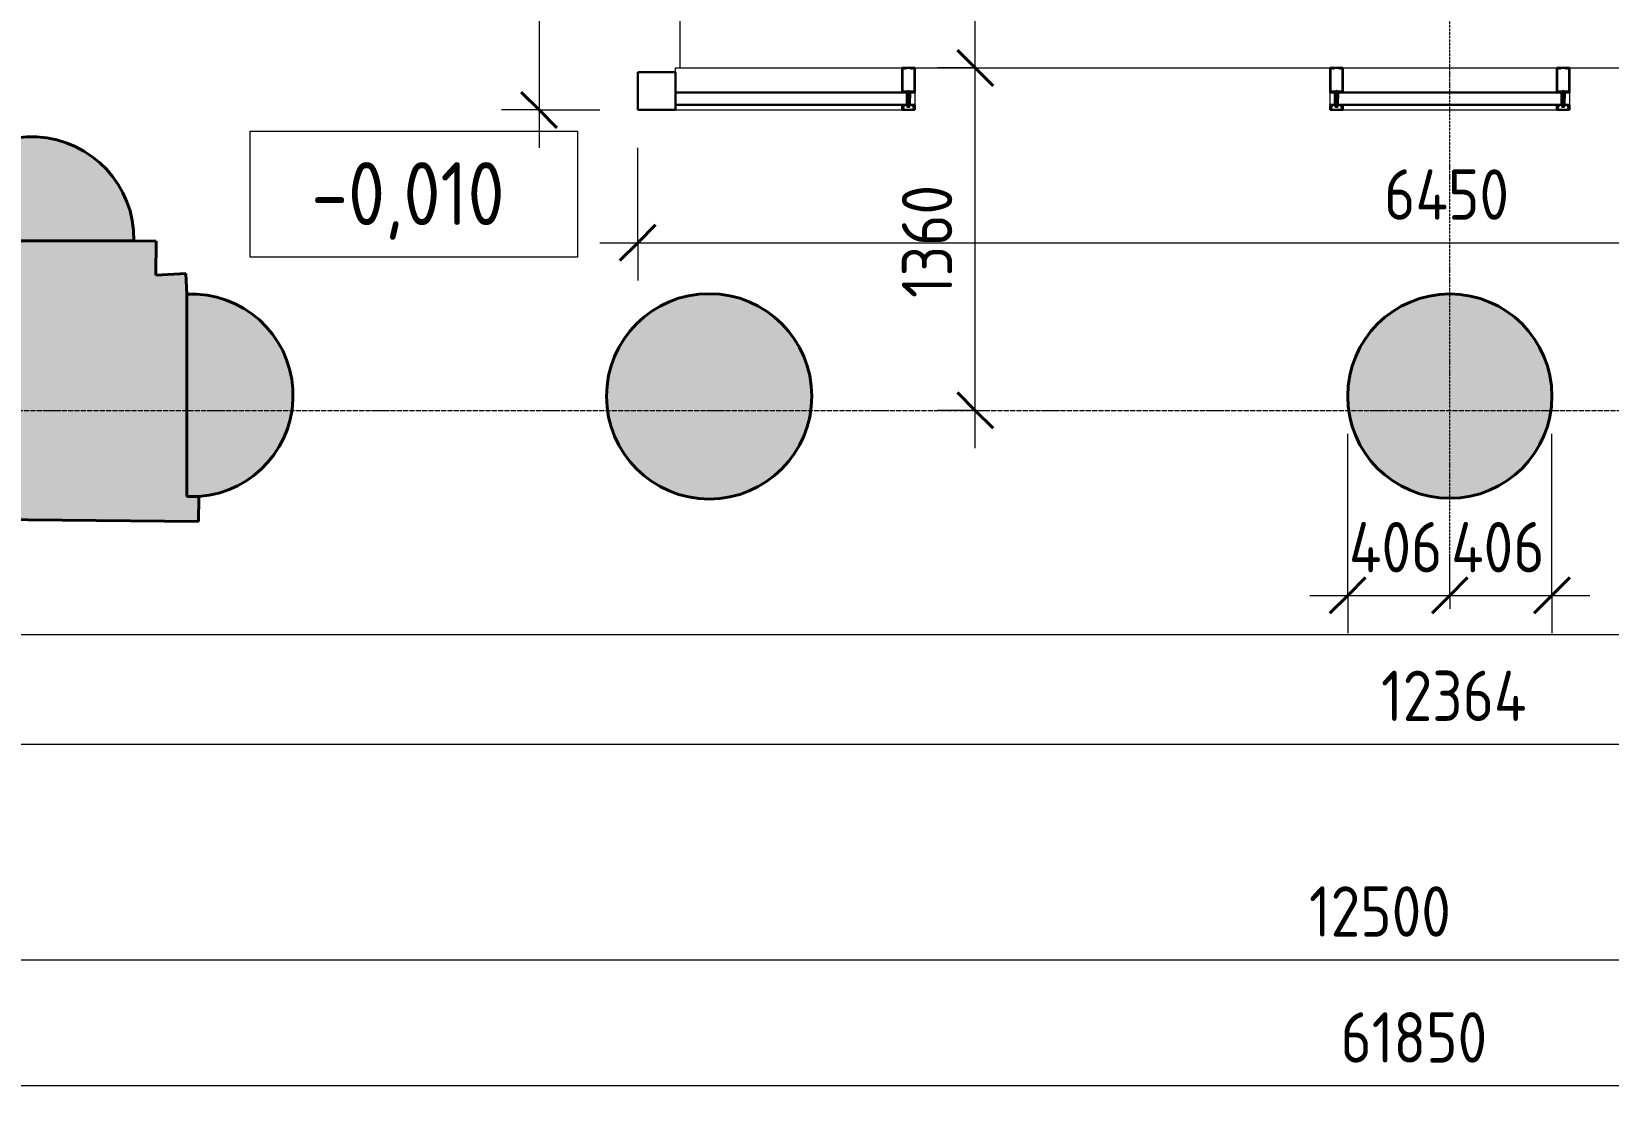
# Model space of a CAD drawing. Header units: millimetres. Extents: x -11886 to 68941, y -8130 to 45506.
# Drawn here: x 19490 to 25752, y -4595 to -339 of the extents above; entities that cross this region are included whole.
import ezdxf

# ---------------------------------------------------------------- set-up
doc = ezdxf.new("R2010")
doc.units = ezdxf.units.MM
doc.linetypes.add('ADSK_Линия сетки', pattern=[25, 20, -2.5, 0, -2.5])
doc.linetypes.add('ADSK_Осевая', pattern=[14, 10, -2, 0, -2])
for name, color, linetype, lineweight in [('Аннотация', 7, 'Continuous', 9), ('Витраж', 7, 'Continuous', 18), ('Оси', 7, 'Continuous', 9), ('Отметки', 7, 'Continuous', 9), ('Панели витража', 7, 'Continuous', 18), ('Перекрытие', 7, 'Continuous', 18), ('Размеры', 7, 'Continuous', 9), ('Размеры-100', 7, 'Continuous', 9), ('Стены', 7, 'Continuous', 18), ('Узлы', 7, 'Continuous', 18)]:
    doc.layers.add(name, color=color, linetype=linetype, lineweight=lineweight)
doc.layers.add('Линии', color=7, linetype='Continuous', lineweight=9, true_color=0x00a600)
doc.layers.add('Стены разрез', color=7, linetype='Continuous', lineweight=40, true_color=0xbb5389)
doc.styles.add('GOST Common_1', font='GOST_Common.ttf', dxfattribs={"width": 0.9, "height": 200})
doc.styles.add('GOST Common_2', font='GOST_Common.ttf', dxfattribs={"width": 0.9, "height": 250})
doc.dimstyles.new('ADSK_Основной_2_мм_Округление_до_1_мм', dxfattribs={"dimscale": 304.8, "dimtxt": 201.142999, "dimasz": 0.463911, "dimexe": 0.492126, "dimexo": 0.492126, "dimgap": 0.098425, "dimtad": 1, "dimdec": 0, "dimdsep": 46, "dimtxsty": 'GOST Common_1', "dimblk1": 'OBLIQUE', "dimblk2": 'OBLIQUE', "dimsah": 1, "dimcen": 0.09, "dimdle": 0.492126, "dimazin": 2, "dimtfac": 1, "dimtdec": 4, "dimtix": 1, "dimtmove": 0, "dimatfit": 3, "dimfxl": 1, "dimtvp": 1, "dimtolj": 1, "dimtzin": 0, "dimlwd": 20, "dimlwe": 20, "dimarcsym": 2})
doc.dimstyles.new('ADSK_Основной_2_мм_Округление_до_1_мм_3', dxfattribs={"dimscale": 304.8, "dimtxt": 201.142999, "dimasz": 0.463911, "dimexe": 0.492126, "dimexo": 0.492126, "dimgap": 0.098425, "dimtad": 1, "dimdec": 0, "dimdsep": 46, "dimtxsty": 'GOST Common_1', "dimblk1": 'OBLIQUE', "dimblk2": 'OBLIQUE', "dimsah": 1, "dimcen": 0.09, "dimdle": 0.492126, "dimazin": 2, "dimtfac": 1, "dimtdec": 4, "dimtix": 1, "dimtmove": 0, "dimatfit": 3, "dimfxl": 1, "dimtvp": 1, "dimtolj": 1, "dimtzin": 0, "dimlwd": 20, "dimlwe": 20, "dimarcsym": 2})

# ---------------------------------------------------------------- blocks, each defined once
blk = doc.blocks.new('Портик главного входа - Портик главного входа-658663-01 План 1-го этажа кладочный')
at = {"layer": 'Стены', "true_color": 0xc0c0c0}
h = blk.add_hatch(color=9, dxfattribs=at)
h.paths.add_polyline_path([(22181.3, -2195.1), (22252.1, -2188.9), (22320.7, -2170.5), (22385.1, -2140.5), (22443.3, -2099.7), (22493.5, -2049.5), (22534.3, -1991.3), (22564.3, -1926.9), (22582.7, -1858.3), (22588.9, -1787.5), (22582.7, -1716.7), (22564.3, -1648.1), (22534.2, -1583.6), (22493.5, -1525.5), (22443.3, -1475.3), (22385.1, -1434.5), (22320.7, -1404.5), (22252.1, -1386.1), (22181.3, -1379.9), (22110.5, -1386.1), (22041.9, -1404.5), (21977.5, -1434.5), (21919.3, -1475.3), (21869.1, -1525.5), (21828.3, -1583.7), (21798.3, -1648.1), (21779.9, -1716.7), (21773.7, -1787.5), (21779.9, -1858.3), (21798.3, -1926.9), (21828.3, -1991.3), (21869.1, -2049.5), (21919.3, -2099.7), (21977.5, -2140.5), (22041.9, -2170.5), (22110.5, -2188.9)])
h.paths.add_polyline_path([(25122.4, -2192.3), (25192.9, -2186.2), (25261.2, -2167.9), (25325.3, -2138), (25383.2, -2097.4), (25433.2, -2047.4), (25473.7, -1989.5), (25503.6, -1925.4), (25521.9, -1857.1), (25528.1, -1786.7), (25521.9, -1716.2), (25503.6, -1647.9), (25473.6, -1583.6), (25433.2, -1525.9), (25383.2, -1475.9), (25325.3, -1435.4), (25261.2, -1405.5), (25192.9, -1387.2), (25122.4, -1381), (25052, -1387.2), (24983.7, -1405.5), (24919.6, -1435.4), (24861.7, -1475.9), (24811.7, -1525.9), (24771.1, -1583.9), (24741.3, -1647.9), (24723, -1716.2), (24716.8, -1786.7), (24723, -1857.1), (24741.3, -1925.4), (24771.1, -1989.5), (24811.7, -2047.4), (24861.7, -2097.4), (24919.6, -2138), (24983.7, -2167.9), (25052, -2186.2)])
h.paths.add_polyline_path([(28159.7, -2192.2), (28230.4, -2186), (28298.9, -2167.6), (28363.3, -2137.6), (28421.4, -2096.9), (28471.6, -2046.8), (28512.3, -1988.6), (28542.3, -1924.3), (28560.7, -1855.7), (28566.8, -1785), (28560.7, -1714.3), (28542.3, -1645.8), (28512.3, -1581.5), (28471.6, -1523.3), (28421.4, -1473.2), (28363.3, -1432.4), (28298.9, -1402.5), (28230.4, -1384.1), (28159.7, -1377.9), (28089, -1384.1), (28020.4, -1402.5), (27956.1, -1432.4), (27898, -1473.2), (27847.8, -1523.3), (27806.1, -1583.6), (27776.5, -1647.9), (27758.7, -1714.3), (27752.5, -1785), (27758.7, -1855.7), (27777.6, -1925.4), (27807.1, -1988.6), (27847.8, -2046.8), (27898, -2096.9), (27956.1, -2137.6), (28020.4, -2167.6), (28089, -2186)])
h.paths.add_polyline_path([(30184.6, -2189.9), (30184.6, -1372.4), (30157.5, -1372.4), (30088.4, -1382.7), (30021.9, -1404.7), (29960.1, -1437.7), (29904.9, -1480.7), (29857.8, -1532.5), (29820.2, -1591.5), (29793.3, -1656.1), (29777.7, -1724.4), (29774, -1794.3), (29782.3, -1863.8), (29802.4, -1930.9), (29833.5, -1993.6), (29874.9, -2050), (29925.3, -2098.6), (29983.2, -2137.9), (30047, -2166.7), (30114.8, -2184.2), (30184.2, -2189.9)])
h.paths.add_polyline_path([(20106.4, -2185.3), (20154.9, -2185.3), (20223.7, -2174.4), (20289.6, -2151.7), (20350.6, -2118.1), (20404.9, -2074.4), (20450.9, -2022), (20487.1, -1962.4), (20512.5, -1897.5), (20526.4, -1829.2), (20528.2, -1759.6), (20518, -1690.6), (20496, -1624.4), (20463, -1563.1), (20419.9, -1508.3), (20368, -1461.8), (20308.9, -1425), (20244.2, -1398.9), (20176.1, -1384.4), (20106.4, -1381.8), (20106.4, -2022)])
h.paths.add_polyline_path([(19510.9, -1170.1), (19896.6, -1170.1), (19892, -1101), (19875.6, -1033.6), (19848, -970), (19809.9, -912), (19762.6, -861.3), (19707.3, -819.5), (19645.7, -787.6), (19579.6, -766.7), (19510.9, -757.4), (19441.6, -759.9), (19373.8, -774.1), (19309.3, -799.7), (19250.1, -835.9), (19198, -881.6), (19154.4, -935.5), (19120.6, -996), (19097.7, -1061.5), (19086.1, -1129.8), (19086.1, -1170.1), (19441.6, -1170.1)])
h.paths.add_polyline_path([(30823.7, -1168), (31215.2, -1168), (31214.5, -1065.9), (31197, -1000.7), (31167.7, -936.9), (31128.2, -878.9), (31079.5, -828.2), (31023, -786.5), (30960.4, -754.8), (30893.3, -733.9), (30823.7, -724.6), (30753.5, -727.1), (30684.7, -741.3), (30619.2, -766.8), (30558.9, -802.8), (30505.5, -848.5), (30460.5, -902.4), (30425.2, -963.1), (30400.4, -1028.8), (30387.1, -1097.8), (30385.4, -1168), (30753.5, -1168)])
h.paths.add_polyline_path([(30758.4, 1304.5), (30824.8, 1315.5), (30888.3, 1337.8), (30947.1, 1370.6), (30999.3, 1413.1), (31043.5, 1463.9), (31078.3, 1521.5), (31103.9, 1590.2), (31116, 1650.2), (31117.7, 1717.5), (31204.8, 1717.5), (31205.3, 1910.8), (30304, 1921.5), (30313.9, 1754.8), (30320.7, 1698.8), (30333.2, 1643.7), (30351.3, 1590.2), (30374.7, 1527.1), (30408.5, 1468.9), (30451.9, 1417.5), (30503.5, 1374.2), (30561.7, 1340.4), (30624.9, 1317.1), (30691.1, 1305)])
h.paths.add_polyline_path([(19485.5, 1312.4), (19554.9, 1313.8), (19623, 1326.9), (19687.8, 1351.5), (19747.5, 1386.8), (19800.4, 1431.7), (19844.8, 1484.9), (19879.6, 1544.9), (19903.6, 1610), (19916.2, 1678.2), (19917, 1747.5), (19911.5, 1928.7), (19074.2, 1926.8), (19071.5, 1731.8), (19106.3, 1731.3), (19109.9, 1662), (19125.2, 1594.4), (19151.8, 1530.3), (19188.9, 1471.7), (19235.5, 1420.3), (19290.1, 1377.6), (19351.2, 1344.8), (19417, 1322.8)])
h = blk.add_hatch(color=9, dxfattribs=at)
h.paths.add_polyline_path([(20153.8, -2284.8), (20153.8, -2185.3), (20106.4, -2185.3), (20106.4, -1381.8), (20102.4, -1300.2), (19983.4, -1306.2), (19985.8, -1171.8), (19848, -1170.1), (19086.1, -1170.1), (19086.1, -1129.8), (18983.6, -1128.9), (18972.6, -2271.8), (20106.4, -2284.2)])
h.paths.add_polyline_path([(31336.4, -2265.7), (31336.4, -2265.6), (31313.8, -1065.9), (31215.2, -1068.6), (31215.2, -1168), (30321.9, -1169.1), (30303.6, -1169.4), (30305.7, -1289.8), (30157.5, -1289.9), (30157.6, -1372.4), (30184.6, -1372.4), (30184.6, -2260.3), (31215.2, -2265.1)])
at = {"layer": 'Стены разрез'}
for p, q in [((19896.6, -1170.1), (19086.1, -1170.1)), ((19086.1, -1170.1), (19896.6, -1170.1)), ((19985.8, -1171.8), (19896.6, -1170.1)), ((19983.4, -1306.2), (19985.8, -1171.8)), ((20102.4, -1300.2), (19983.4, -1306.2)), ((20106.4, -1381.8), (20102.4, -1300.2)), ((20106.4, -2185.3), (20106.4, -1381.8)), ((20106.4, -1381.8), (20106.4, -2185.3)), ((20154.9, -2185.3), (20106.4, -2185.3)), ((20106.4, -2185.3), (20154.9, -2185.3)), ((20153.8, -2284.8), (20154.9, -2185.3)), ((18972.6, -2271.8), (20153.8, -2284.8))]:
    blk.add_line(p, q, dxfattribs=at)
for centre, radius, start, end in [((19490.8, -1162.8), 406, 358.96666, 175.34079), ((20126.4, -1783.8), 402.5, 274.04885, 92.8494), ((22181.3, -1787.5), 407.6, 0, 180), ((25122.4, -1786.7), 405.6, 0, 180), ((22181.3, -1787.5), 407.6, 180, 360), ((25122.4, -1786.7), 405.6, 180, 360)]:
    blk.add_arc(centre, radius, start, end, dxfattribs=at)
blk = doc.blocks.new('Системная панель - ADSK_Cтеклопакет_50мм-1796305-01 План 1-го этажа кладочный')
at = {"layer": 'Панели витража', "lineweight": 30}
for p, q in [((448.8125, 25), (-448.8125, 25)), ((-448.8125, 25), (-448.8125, -25)), ((448.8125, -25), (448.8125, 25)), ((-448.8125, -25), (448.8125, -25))]:
    blk.add_line(p, q, dxfattribs=at)
blk = doc.blocks.new('Прямоугольный импост - 50х167мм-1796303-01 План 1-го этажа кладочный')
at = {"layer": 'Витраж'}
for p, q in [((24697.4, -483.5), (25547.4, -483.5)), ((24647.4, -630.5), (24647.4, -580.5)), ((25597.4, -580.5), (25597.4, -630.5)), ((24697.4, -650.5), (25547.4, -650.5))]:
    blk.add_line(p, q, dxfattribs=at)
blk = doc.blocks.new('Прямоугольный импост - 50х167-1638810-01 План 1-го этажа кладочный')
at = {"layer": 'Узлы'}
for p, q in [((-25, 122.5), (-25, 25.5)), ((25, 122.5), (-25, 122.5)), ((-22.5, 28), (-22.5, 120)), ((-22.5, 120), (-17.6, 120)), ((-16.1, 118.4), (-16.1, 116.9)), ((-16.1, 116.9), (-10.2, 116.9)), ((-10.2, 116.9), (-10.2, 118.4)), ((-8.6, 120), (8.6, 120)), ((10.2, 118.4), (10.2, 116.9)), ((10.2, 116.9), (16.1, 116.9)), ((16.1, 116.9), (16.1, 118.4)), ((17.6, 120), (22.5, 120)), ((22.5, 120), (22.5, 28)), ((25, 25.5), (25, 122.5)), ((-25, 25.5), (-18.1, 25.5)), ((-21, 28), (-22.5, 28)), ((-21, 31.1), (-21, 28)), ((-4.1, 31.8), (-20.2, 31.8)), ((-17.2, 29.3), (-15.8, 29.3)), ((-15, 25.5), (-11.8, 25.5)), ((-11, 26.3), (-11, 28.5)), ((-10.5, 29.3), (-10.5, 27.4)), ((-10.2, 29.3), (-5.9, 29.3)), ((-9.7, 26.7), (-8, 26.7)), ((-8, 26.7), (-8, 2.5)), ((-8, -19.1), (-8, 0)), ((-7.7, 2.2), (-6.7, 2.2)), ((-6.7, 0.3), (-7.7, 0.3)), ((-6.4, 2), (-6.4, 0.6)), ((-5.4, 5.1), (-5.4, 27.8)), ((-3.5, 5.1), (-5.4, 5.1)), ((-5.1, 28.5), (-5.1, 26.3)), ((-4.3, 25.5), (-0.8, 25.5)), ((-2.6, 28.8), (-2.6, 30.3)), ((2.6, 28.8), (-2.6, 28.8)), ((-2.5, -1.3), (-1.1, 4.3)), ((-0.8, 25.5), (0, 26.3)), ((0, 26.3), (0.8, 25.5)), ((0.8, 25.5), (4.3, 25.5)), ((1.1, 4.3), (2.5, -1.3)), ((2.6, 30.3), (2.6, 28.8)), ((5.4, 5.1), (3.5, 5.1)), ((20.2, 31.8), (4.1, 31.8)), ((5.1, 26.3), (5.1, 28.5)), ((5.4, 27.8), (5.4, 5.1)), ((5.9, 29.3), (10.2, 29.3)), ((6.4, 0.6), (6.4, 2)), ((6.7, 2.2), (7.7, 2.2)), ((7.7, 0.3), (6.7, 0.3)), ((8, 2.5), (8, 26.7)), ((8, 26.7), (9.7, 26.7)), ((8, -19.1), (8, 0)), ((10.5, 27.4), (10.5, 29.3)), ((11, 28.5), (11, 26.3)), ((11.8, 25.5), (15, 25.5)), ((15.8, 29.3), (17.2, 29.3)), ((18.1, 25.5), (25, 25.5)), ((21, 28), (21, 31.1)), ((22.5, 28), (21, 28)), ((-25, -25), (-25, -29.7)), ((-25, -32.3), (-25, -44.5)), ((-25, -44.5), (25, -44.5)), ((-22.4, -24.5), (-24.5, -24.5)), ((-24.2, -30.5), (-23.2, -30.5)), ((-23.7, -43.2), (-23.7, -32.8)), ((-23.7, -32.8), (-23, -32.8)), ((-8.4, -43.2), (-23.7, -43.2)), ((-23, -30.7), (-23.5, -30.7)), ((-22.8, -33), (-20.1, -37.6)), ((-19.3, -28.3), (-21.5, -28.3)), ((-19.9, -33.9), (-19.9, -30.5)), ((-19.9, -30.5), (-17, -30.5)), ((-18.4, -36.6), (-19.9, -33.9)), ((-5.7, -24.5), (-18.4, -24.5)), ((-15.5, -29), (-15.5, -27)), ((-15.5, -27), (-8.3, -27)), ((0, -43), (-8.4, -43.2)), ((-8.3, -27), (-7.6, -27.7)), ((-6.9, -19.1), (-8, -19.1)), ((-0.4, -27.7), (-7.6, -27.7)), ((-6.9, -19.1), (-6.6, -19.5)), ((-6.6, -19.5), (-6.2, -19.1)), ((-6.2, -19.1), (-4.3, -19.1)), ((-5.3, -24.1), (-5.7, -24.5)), ((-5, -24.5), (-5.3, -24.1)), ((5, -24.5), (-5, -24.5)), ((-2.4, -0.9), (-4.9, -3.8)), ((-4.9, -3.8), (-4.9, -19.1)), ((-4.9, -3.8), (4.9, -3.8)), ((-4.3, -19.1), (-3.9, -19.5)), ((-3.9, -19.5), (-3.6, -19.1)), ((-3.6, -19.1), (-2.5, -19.1)), ((-2.5, -19.1), (-2.5, -1.1)), ((2.4, -0.9), (-2.4, -0.9)), ((-0.4, -27.7), (0, -27.3)), ((0, -27.3), (0.4, -27.7)), ((15.9, -43.2), (0, -43)), ((7.6, -27.7), (0.4, -27.7)), ((4.9, -3.8), (2.4, -0.9)), ((2.5, -1.3), (2.5, -19.1)), ((2.5, -19.1), (3.6, -19.1)), ((3.6, -19.1), (3.9, -19.5)), ((3.9, -19.5), (4.3, -19.1)), ((4.3, -19.1), (6.2, -19.1)), ((4.9, -3.8), (4.9, -19.1)), ((5.3, -24.1), (5, -24.5)), ((5.7, -24.5), (5.3, -24.1)), ((18.4, -24.5), (5.7, -24.5)), ((6.2, -19.1), (6.6, -19.5)), ((6.6, -19.5), (6.9, -19.1)), ((8, -19.1), (6.9, -19.1)), ((7.6, -27.7), (8.3, -27)), ((8.3, -27), (15.5, -27)), ((15.5, -27), (15.5, -29)), ((23.7, -43.2), (15.9, -43.2)), ((17, -30.5), (19.9, -30.5)), ((18, -27), (18, -26.8)), ((19.9, -33.9), (18.4, -36.6)), ((21.5, -28.3), (19.3, -28.3)), ((19.9, -30.5), (19.9, -33.9)), ((20.1, -37.6), (22.8, -33)), ((24.5, -24.5), (22.4, -24.5)), ((22.8, -26.8), (22.8, -27)), ((23.5, -30.7), (23, -30.7)), ((23, -32.8), (23.7, -32.8)), ((23.2, -30.5), (24.2, -30.5)), ((23.7, -32.8), (23.7, -43.2)), ((25, -29.7), (25, -25)), ((25, -44.5), (25, -32.3))]:
    blk.add_line(p, q, dxfattribs=at)
at = {"layer": 'Узлы', "lineweight": 9}
for p, q in [((0, 33.9), (-2.4, 31.5)), ((-2.4, 31.5), (-2.4, -0.9)), ((2.4, 31.5), (0, 33.9)), ((2.4, -0.9), (2.4, 31.5)), ((-8, -24.5), (-8, -19.1)), ((-6.3, -28.7), (-6.3, -27.7)), ((6.4, -28.7), (-6.3, -28.7)), ((-5.2, -32.2), (-5.2, -28.7)), ((-5.1, -32.3), (5.1, -32.3)), ((3.9, -33.1), (-3.9, -33.1)), ((-2.6, -32.2), (-2.6, -28.7)), ((-2.5, -19.1), (-2.5, -24.5)), ((2.5, -19.1), (2.5, -24.5)), ((2.6, -32.2), (2.6, -28.7)), ((5.2, -32.2), (5.2, -28.7)), ((6.4, -27.7), (6.4, -28.7)), ((8, -19.1), (8, -24.5))]:
    blk.add_line(p, q, dxfattribs=at)
at = {"layer": 'Узлы'}
for centre, radius, start, end in [((-17.6, 118.4), 1.52, 0, 90), ((-8.6, 118.4), 1.52, 90, 180), ((8.6, 118.4), 1.52, 0, 90), ((17.6, 118.4), 1.52, 90, 180), ((-20.2, 31.1), 0.762, 90, 180), ((-17.2, 28), 1.27, 90, 180), ((-16.2, 27.8), 2.29, 180, 225.18969), ((-18.1, 25.9), 0.381, 270, 45.18969), ((-15.8, 28), 1.27, 0, 90), ((-15, 25.9), 0.381, 134.81031, 270), ((-16.9, 27.8), 2.29, 314.81031, 0), ((-11.8, 26.3), 0.762, 270, 0), ((-10.2, 28.5), 0.762, 90, 180), ((-9.7, 27.4), 0.762, 180, 270), ((-7.7, 2.5), 0.254, 180, 270), ((-7.7, 0), 0.254, 90, 180), ((-6.9, 27.8), 1.52, 360, 90), ((-6.7, 2), 0.254, 360, 90), ((-6.7, 0.6), 0.254, 270, 360), ((-5.9, 28.5), 0.762, 0, 90), ((-4.3, 26.3), 0.762, 180, 270), ((-4.1, 30.3), 1.52, 360, 90), ((0, 4), 3.63, 17.50636, 162.49364), ((0, 4), 1.09, 15, 165), ((4.1, 30.3), 1.52, 90, 180), ((4.3, 26.3), 0.762, 270, 0), ((5.9, 28.5), 0.762, 90, 180), ((6.9, 27.8), 1.52, 90, 180), ((6.7, 2), 0.254, 90, 180), ((6.7, 0.6), 0.254, 180, 270), ((7.7, 2.5), 0.254, 270, 0), ((7.7, 0), 0.254, 0, 90), ((9.7, 27.4), 0.762, 270, 0), ((10.2, 28.5), 0.762, 0, 90), ((11.8, 26.3), 0.762, 180, 270), ((15.8, 28), 1.27, 90, 180), ((16.9, 27.8), 2.29, 180, 225.18969), ((15, 25.9), 0.381, 270, 45.18969), ((17.2, 28), 1.27, 0, 90), ((18.1, 25.9), 0.381, 134.81031, 270), ((16.2, 27.8), 2.29, 314.81031, 0), ((20.2, 31.1), 0.762, 0, 90), ((-24.5, -25), 0.508, 90, 180), ((-24.2, -29.7), 0.762, 180, 270), ((-23.5, -32.3), 1.52, 90, 180), ((-23.2, -31.8), 1.27, 288.66292, 90), ((-23, -31.8), 1.02, 270, 90), ((-20.5, -26.8), 2.29, 134.81031, 180), ((-21.5, -27), 1.27, 180, 270), ((-22.4, -24.9), 0.381, 314.81031, 90), ((-19.3, -37.1), 1.02, 210, 30), ((-19.3, -27), 1.27, 270, 0), ((-18.4, -24.9), 0.381, 90, 225.18969), ((-20.3, -26.8), 2.29, 0, 45.18969), ((-17, -29), 1.52, 270, 0), ((17, -29), 1.52, 180, 270), ((20.3, -26.8), 2.29, 134.81031, 180), ((19.3, -27), 1.27, 180, 270), ((19.3, -37.1), 1.02, 150, 330), ((18.4, -24.9), 0.381, 314.81031, 90), ((21.5, -27), 1.27, 270, 0), ((22.4, -24.9), 0.381, 90, 225.18969), ((23.2, -31.8), 1.27, 90, 251.33708), ((23, -31.8), 1.02, 90, 270), ((20.5, -26.8), 2.29, 0, 45.18969), ((23.5, -32.3), 1.52, 360, 90), ((24.2, -29.7), 0.762, 270, 0), ((24.5, -25), 0.508, 0, 90)]:
    blk.add_arc(centre, radius, start, end, dxfattribs=at)
at = {"layer": 'Узлы', "lineweight": 9}
for centre, radius, start, end in [((-3.9, -31.7), 1.38, 200.94158, 339.07318), ((0, -28.9), 4.19, 234.28733, 305.71267), ((3.9, -31.7), 1.38, 200.94158, 339.07318)]:
    blk.add_arc(centre, radius, start, end, dxfattribs=at)
blk = doc.blocks.new('Прямоугольный импост - 50х167мм-1778196-01 План 1-го этажа кладочный')
at = {"layer": 'Витраж', "lineweight": 30}
for p, q in [((-25, 25), (-25, 122)), ((-25, 122), (25, 122)), ((25, 122), (25, 25)), ((-1.1875, 25), (-25, 25)), ((-1.1875, -25), (-1.1875, 25)), ((25, 25), (1.1875, 25)), ((1.1875, 25), (1.1875, -25)), ((-25, -45), (-25, -25)), ((-25, -25), (-1.1875, -25)), ((25, -45), (-25, -45)), ((1.1875, -25), (25, -25)), ((25, -25), (25, -45))]:
    blk.add_line(p, q, dxfattribs=at)
blk = doc.blocks.new('Системная панель - ADSK_Cтеклопакет_50мм-1778486-01 План 1-го этажа кладочный')
at = {"layer": 'Панели витража', "lineweight": 30}
for p, q in [((461.90625, 25), (-461.90625, 25)), ((-461.90625, 25), (-461.90625, -25)), ((461.90625, -25), (461.90625, 25)), ((-461.90625, -25), (461.90625, -25))]:
    blk.add_line(p, q, dxfattribs=at)
blk = doc.blocks.new('DIMBLOCK21-01 План 1-го этажа кладочный')
at = {"layer": 'Размеры-100', "lineweight": 20, "transparency": 16777216}
for p, q in [((18609.9, -4024.1), (18609.9, -3874.1)), ((31109.9, -4024.1), (31109.9, -3874.1)), ((18609.9, -4024.1), (31109.9, -4024.1)), ((18609.9, -4024.1), (18609.9, -4074.1)), ((31109.9, -4024.1), (31109.9, -4074.1))]:
    blk.add_line(p, q, dxfattribs=at)
at = {"layer": 'Размеры-100', "lineweight": 40, "transparency": 16777216}
for p, q in [((18609.9, -4024.1), (18680.6, -3953.4)), ((31109.9, -4024.1), (31180.6, -3953.4)), ((18609.9, -4024.1), (18539.2, -4094.8)), ((31109.9, -4024.1), (31039.2, -4094.8))]:
    blk.add_line(p, q, dxfattribs=at)
at = {"layer": 'Размеры-100', "color": 0, "lineweight": 20, "transparency": 16777216, "insert": (24563.3, -3732.7), "char_height": 200, "width": 711.842, "attachment_point": 1, "line_spacing_factor": 1.022761, "style": 'GOST Common_1'}
blk.add_mtext('12500', dxfattribs=at)
blk = doc.blocks.new('_Oblique')
at = {"color": 0, "linetype": 'ByBlock', "lineweight": -2}
blk.add_line((-0.5, -0.5), (0.5, 0.5), dxfattribs=at)
blk = doc.blocks.new('DIMBLOCK35-01 План 1-го этажа кладочный')
at = {"layer": 'Размеры-100', "lineweight": 20, "transparency": 16777216}
for p, q in [((-5940.1, -4524.1), (-5940.1, -4374.1)), ((55909.9, -4524.1), (55909.9, -4374.1)), ((-6090.1, -4524.1), (56059.9, -4524.1)), ((-5940.1, -4524.1), (-5940.1, -4574.1)), ((55909.9, -4524.1), (55909.9, -4574.1))]:
    blk.add_line(p, q, dxfattribs=at)
at = {"layer": 'Размеры-100', "lineweight": 40, "transparency": 16777216}
for p, q in [((-5940.1, -4524.1), (-5869.4, -4453.4)), ((55909.9, -4524.1), (55980.6, -4453.4)), ((-5940.1, -4524.1), (-6010.8, -4594.8)), ((55909.9, -4524.1), (55839.2, -4594.8))]:
    blk.add_line(p, q, dxfattribs=at)
at = {"layer": 'Размеры-100', "color": 0, "lineweight": 20, "transparency": 16777216, "insert": (24688.3, -4232.7), "char_height": 200, "width": 711.842, "attachment_point": 1, "line_spacing_factor": 1.022761, "style": 'GOST Common_1'}
blk.add_mtext('61850', dxfattribs=at)
blk = doc.blocks.new('Высотные отметки - Рамка-5093-01 План 1-го этажа кладочный')
at = {"layer": 'Аннотация', "lineweight": 20}
for p, q in [((-6.5, 0), (-6.5, 5)), ((-6.5, 5), (6.5, 5)), ((6.5, 5), (6.5, 0)), ((6.5, 0), (-6.5, 0))]:
    blk.add_line(p, q, dxfattribs=at)
blk = doc.blocks.new('DIMBLOCK693-01 План 1-го этажа кладочный')
at = {"layer": 'Размеры-100', "lineweight": 20, "transparency": 16777216}
for p, q in [((18972.6, -3167.9), (18972.6, -2882.6)), ((31336.4, -3167.9), (31336.4, -2882.6)), ((18822.6, -3167.9), (31486.4, -3167.9)), ((18972.6, -3167.9), (18972.6, -3317.9)), ((31336.4, -3167.9), (31336.4, -3317.9))]:
    blk.add_line(p, q, dxfattribs=at)
at = {"layer": 'Размеры-100', "lineweight": 40, "transparency": 16777216}
for p, q in [((18972.6, -3167.9), (19043.3, -3097.2)), ((31336.4, -3167.9), (31407.1, -3097.2)), ((18972.6, -3167.9), (18901.9, -3238.6)), ((31336.4, -3167.9), (31265.7, -3238.6))]:
    blk.add_line(p, q, dxfattribs=at)
at = {"layer": 'Размеры-100', "color": 0, "lineweight": 20, "transparency": 16777216, "insert": (24849.4, -2876.5), "char_height": 200, "width": 732.297, "attachment_point": 1, "line_spacing_factor": 1.022761, "style": 'GOST Common_1'}
blk.add_mtext('12364', dxfattribs=at)
blk = doc.blocks.new('DIMBLOCK697-01 План 1-го этажа кладочный')
at = {"layer": 'Размеры-100', "lineweight": 40, "transparency": 16777216}
for p, q in [((23237.8, -483.5), (23167.1, -412.8)), ((23237.8, -483.5), (23308.5, -554.2)), ((23237.8, -1843.2), (23167.1, -1772.5)), ((23237.8, -1843.2), (23308.5, -1913.9))]:
    blk.add_line(p, q, dxfattribs=at)
at = {"layer": 'Размеры-100', "lineweight": 20, "transparency": 16777216}
for p, q in [((23237.8, -483.5), (23087.8, -483.5)), ((23237.8, -1993.2), (23237.8, -483.5)), ((23237.8, -483.5), (23287.8, -483.5)), ((23237.8, -1843.2), (23087.8, -1843.2)), ((23237.8, -1843.2), (23287.8, -1843.2))]:
    blk.add_line(p, q, dxfattribs=at)
at = {"layer": 'Размеры-100', "color": 0, "lineweight": 20, "transparency": 16777216, "insert": (22946.4, -1396.9), "char_height": 200, "width": 560.473, "attachment_point": 1, "rotation": 90, "line_spacing_factor": 1.022761, "style": 'GOST Common_1'}
blk.add_mtext('1360', dxfattribs=at)
blk = doc.blocks.new('DIMBLOCK698-01 План 1-го этажа кладочный')
at = {"layer": 'Размеры-100', "lineweight": 20, "transparency": 16777216}
for p, q in [((23237.8, -483.5), (23237.8, 2336.5)), ((23237.8, 2186.5), (23087.8, 2186.5)), ((23237.8, 2186.5), (23287.8, 2186.5)), ((23237.8, -483.5), (23087.8, -483.5)), ((23237.8, -483.5), (23287.8, -483.5))]:
    blk.add_line(p, q, dxfattribs=at)
at = {"layer": 'Размеры-100', "lineweight": 40, "transparency": 16777216}
for p, q in [((23237.8, 2186.5), (23167.1, 2257.2)), ((23237.8, 2186.5), (23308.5, 2115.8)), ((23237.8, -483.5), (23167.1, -412.8)), ((23237.8, -483.5), (23308.5, -554.2))]:
    blk.add_line(p, q, dxfattribs=at)
at = {"layer": 'Размеры-100', "color": 0, "lineweight": 20, "transparency": 16777216, "insert": (22946.4, 599.2), "char_height": 200, "width": 605.475, "attachment_point": 1, "rotation": 90, "line_spacing_factor": 1.022761, "style": 'GOST Common_1'}
blk.add_mtext('2670', dxfattribs=at)
blk = doc.blocks.new('DIMBLOCK714-01 План 1-го этажа кладочный')
at = {"layer": 'Размеры-100', "lineweight": 20, "transparency": 16777216}
for p, q in [((21897.4, -1177.7), (21897.4, -800.5)), ((28347.4, -1177.7), (28347.4, -800.5)), ((21747.4, -1177.7), (28497.4, -1177.7)), ((21897.4, -1177.7), (21897.4, -1327.7)), ((28347.4, -1177.7), (28347.4, -1327.7))]:
    blk.add_line(p, q, dxfattribs=at)
at = {"layer": 'Размеры-100', "lineweight": 40, "transparency": 16777216}
for p, q in [((21897.4, -1177.7), (21968.1, -1107)), ((28347.4, -1177.7), (28418.1, -1107)), ((21897.4, -1177.7), (21826.7, -1248.4)), ((28347.4, -1177.7), (28276.7, -1248.4))]:
    blk.add_line(p, q, dxfattribs=at)
at = {"layer": 'Размеры-100', "color": 0, "lineweight": 20, "transparency": 16777216, "insert": (24861.6, -886.3), "char_height": 200, "width": 625.93, "attachment_point": 1, "line_spacing_factor": 1.022761, "style": 'GOST Common_1'}
blk.add_mtext('6450', dxfattribs=at)
blk = doc.blocks.new('DIMBLOCK719-01 План 1-го этажа кладочный')
at = {"layer": 'Размеры-100', "lineweight": 20, "transparency": 16777216}
for p, q in [((24716.8, -2577.7), (24716.8, -1936.7)), ((25122.4, -2577.7), (25122.4, -2427.7)), ((24566.8, -2577.7), (25122.4, -2577.7)), ((24716.8, -2577.7), (24716.8, -2727.7)), ((25122.4, -2577.7), (25122.4, -2631))]:
    blk.add_line(p, q, dxfattribs=at)
at = {"layer": 'Размеры-100', "lineweight": 40, "transparency": 16777216}
for p, q in [((24716.8, -2577.7), (24787.5, -2507)), ((25122.4, -2577.7), (25193.1, -2507)), ((24716.8, -2577.7), (24646.1, -2648.4)), ((25122.4, -2577.7), (25051.7, -2648.4))]:
    blk.add_line(p, q, dxfattribs=at)
at = {"layer": 'Размеры-100', "color": 0, "lineweight": 20, "transparency": 16777216, "insert": (24721.9, -2286.3), "char_height": 200, "width": 474.561, "attachment_point": 1, "line_spacing_factor": 1.022761, "style": 'GOST Common_1'}
blk.add_mtext('406', dxfattribs=at)
blk = doc.blocks.new('DIMBLOCK720-01 План 1-го этажа кладочный')
at = {"layer": 'Размеры-100', "lineweight": 20, "transparency": 16777216}
for p, q in [((25528.1, -2577.7), (25528.1, -1936.7)), ((25122.4, -2577.7), (25122.4, -2427.7)), ((25122.4, -2577.7), (25678.1, -2577.7)), ((25122.4, -2577.7), (25122.4, -2631)), ((25528.1, -2577.7), (25528.1, -2727.7))]:
    blk.add_line(p, q, dxfattribs=at)
at = {"layer": 'Размеры-100', "lineweight": 40, "transparency": 16777216}
for p, q in [((25122.4, -2577.7), (25193.1, -2507)), ((25528.1, -2577.7), (25598.8, -2507)), ((25122.4, -2577.7), (25051.7, -2648.4)), ((25528.1, -2577.7), (25457.4, -2648.4))]:
    blk.add_line(p, q, dxfattribs=at)
at = {"layer": 'Размеры-100', "color": 0, "lineweight": 20, "transparency": 16777216, "insert": (25127.5, -2286.3), "char_height": 200, "width": 474.561, "attachment_point": 1, "line_spacing_factor": 1.022761, "style": 'GOST Common_1'}
blk.add_mtext('406', dxfattribs=at)
blk = doc.blocks.new('DIMBLOCK721-01 План 1-го этажа кладочный')
at = {"layer": 'Размеры-100', "lineweight": 20, "transparency": 16777216}
for p, q in [((21506, 2144.5), (21506, -800.5)), ((21506, 1994.5), (21456, 1994.5)), ((21506, 1994.5), (21656, 1994.5)), ((21506, -650.5), (21356, -650.5)), ((21506, -650.5), (21747.4, -650.5))]:
    blk.add_line(p, q, dxfattribs=at)
at = {"layer": 'Размеры-100', "lineweight": 40, "transparency": 16777216}
for p, q in [((21506, 1994.5), (21435.3, 2065.2)), ((21506, 1994.5), (21576.7, 1923.8)), ((21506, -650.5), (21435.3, -579.8)), ((21506, -650.5), (21576.7, -721.2))]:
    blk.add_line(p, q, dxfattribs=at)
at = {"layer": 'Размеры-100', "color": 0, "lineweight": 20, "transparency": 16777216, "insert": (21214.6, 411.2), "char_height": 200, "width": 625.93, "attachment_point": 1, "rotation": 90, "line_spacing_factor": 1.022761, "style": 'GOST Common_1'}
blk.add_mtext('2645', dxfattribs=at)

msp = doc.modelspace()

# ---------------------------------------------------------------- linework, layer by layer
at = {"layer": 'Витраж', "lineweight": 30}
for p, q in [((22047.4, -500.5), (21897.4, -500.5)), ((21897.4, -500.5), (21897.4, -650.5)), ((22047.4, -650.5), (22047.4, -500.5)), ((21897.4, -650.5), (22047.4, -650.5))]:
    msp.add_line(p, q, dxfattribs=at)
at = {"layer": 'Витраж'}
for p, q in [((22047.4, -500.5), (22047.4, -483.5)), ((22047.4, -483.5), (22947.4, -483.5)), ((22997.4, -580.5), (22997.4, -630.5)), ((22047.4, -650.5), (22947.4, -650.5))]:
    msp.add_line(p, q, dxfattribs=at)
at = {"layer": 'Линии', "linetype": 'ADSK_Осевая', "lineweight": 18}
msp.add_line((25122.4, -2481), (25122.4, 5019), dxfattribs=at)
at = {"layer": 'Оси', "linetype": 'ADSK_Линия сетки'}
msp.add_line((-11086.2, -1843.2), (34342.4, -1843.2), dxfattribs=at)
at = {"layer": 'Перекрытие', "color": 136, "true_color": 0x008080}
for p, q in [((22064.4, 669.5), (22064.4, -483.5)), ((22997.4, -483.5), (24647.4, -483.5)), ((25597.4, -483.5), (27247.4, -483.5)), ((18972.6, -2732.6), (31336.4, -2732.6))]:
    msp.add_line(p, q, dxfattribs=at)

# ---------------------------------------------------------------- block references
at = {"layer": 'Витраж', "lineweight": 9, "extrusion": (0, 0, -1)}
for p in [(-22972.4, -606), (-24672.4, -606), (-25572.4, -606)]:
    msp.add_blockref('Прямоугольный импост - 50х167-1638810-01 План 1-го этажа кладочный', p, dxfattribs=at)
at = {"layer": 'Витраж', "extrusion": (0, 0, -1)}
for p in [(-22972.4, -605.5), (-24672.4, -605.5), (-25572.4, -605.5)]:
    msp.add_blockref('Прямоугольный импост - 50х167мм-1778196-01 План 1-го этажа кладочный', p, dxfattribs=at)
at = {"layer": 'Витраж'}
msp.add_blockref('Прямоугольный импост - 50х167мм-1796303-01 План 1-го этажа кладочный', (0, 0), dxfattribs=at)
at = {"layer": 'Отметки', "lineweight": 20, "xscale": 99.99999999999993, "yscale": 99.99999999999993, "zscale": 99.99999999999993}
msp.add_blockref('Высотные отметки - Рамка-5093-01 План 1-го этажа кладочный', (21008.3, -1234.3), dxfattribs=at)
at = {"layer": 'Панели витража', "rotation": 180}
for name, p in [('Системная панель - ADSK_Cтеклопакет_50мм-1778486-01 План 1-го этажа кладочный', (22509.3, -605.5)), ('Системная панель - ADSK_Cтеклопакет_50мм-1796305-01 План 1-го этажа кладочный', (25122.4, -605.5))]:
    msp.add_blockref(name, p, dxfattribs=at)
at = {"layer": 'Стены'}
msp.add_blockref('Портик главного входа - Портик главного входа-658663-01 План 1-го этажа кладочный', (0, 0), dxfattribs=at)

# ---------------------------------------------------------------- texts
at = {"layer": 'Отметки', "lineweight": 20, "insert": (20601, -857.6), "char_height": 250, "width": 977.532, "attachment_point": 1, "line_spacing_factor": 1.022761, "style": 'GOST Common_2'}
msp.add_mtext('-0,010', dxfattribs=at)

# ---------------------------------------------------------------- dimensions: what is measured, and where the dimension line sits
at = {"layer": 'Размеры', "lineweight": 20}
for base, p1, p2, override, picture, middle in [((23237.8, 2186.5), (23137.8, -483.5), (23137.8, 2186.5), {"dimpost": '<>', "dimfxl": 2670}, 'DIMBLOCK698-01 План 1-го этажа кладочный', (23107.8, 851.5)), ((21506, -650.5), (21606, 1994.5), (21897.4, -650.5), {"dimpost": '<>', "dimfxl": 2661.010307}, 'DIMBLOCK721-01 План 1-го этажа кладочный', (21376, 672)), ((23237.8, -483.5), (23137.8, -1843.2), (23137.8, -483.5), {"dimpost": '<>', "dimfxl": 1359.689825}, 'DIMBLOCK697-01 План 1-го этажа кладочный', (23107.8, -1163.4))]:
    dim = msp.add_linear_dim(base=base, p1=p1, p2=p2, angle=90, dimstyle='ADSK_Основной_2_мм_Округление_до_1_мм_3', override=override, dxfattribs=at)
    dim.commit()
    dim.dimension.update_dxf_attribs({"geometry": picture, "text_midpoint": middle})
for base, p1, p2, dimstyle, override, picture, middle in [((28347.4, -1177.7), (21897.4, -650.5), (28347.4, -650.5), 'ADSK_Основной_2_мм_Округление_до_1_мм_3', {"dimpost": '<>', "dimfxl": 6450}, 'DIMBLOCK714-01 План 1-го этажа кладочный', (25122.4, -1047.7)), ((25122.4, -2577.7), (24716.8, -1786.7), (25122.4, -2481), 'ADSK_Основной_2_мм_Округление_до_1_мм_3', {"dimpost": '<>', "dimfxl": 804.164134}, 'DIMBLOCK719-01 План 1-го этажа кладочный', (24919.6, -2447.7)), ((25528.1, -2577.7), (25122.4, -2481), (25528.1, -1786.7), 'ADSK_Основной_2_мм_Округление_до_1_мм_3', {"dimpost": '<>', "dimfxl": 804.164134}, 'DIMBLOCK720-01 План 1-го этажа кладочный', (25325.3, -2447.7)), ((31336.4, -3167.9), (18972.6, -2732.6), (31336.4, -2732.6), 'ADSK_Основной_2_мм_Округление_до_1_мм_3', {"dimpost": '<>', "dimfxl": 12363.751787}, 'DIMBLOCK693-01 План 1-го этажа кладочный', (25154.5, -3037.9)), ((31109.9, -4024.1), (18609.9, -3924.1), (31109.9, -3924.1), 'ADSK_Основной_2_мм_Округление_до_1_мм', {"dimpost": '<>', "dimfxl": 12500}, 'DIMBLOCK21-01 План 1-го этажа кладочный', (24859.9, -3894.1)), ((55909.9, -4524.1), (-5940.1, -4424.1), (55909.9, -4424.1), 'ADSK_Основной_2_мм_Округление_до_1_мм', {"dimpost": '<>', "dimfxl": 61850}, 'DIMBLOCK35-01 План 1-го этажа кладочный', (24984.9, -4394.1))]:
    dim = msp.add_linear_dim(base=base, p1=p1, p2=p2, dimstyle=dimstyle, override=override, dxfattribs=at)
    dim.commit()
    dim.dimension.update_dxf_attribs({"geometry": picture, "text_midpoint": middle})

doc.saveas('drawing.dxf')
